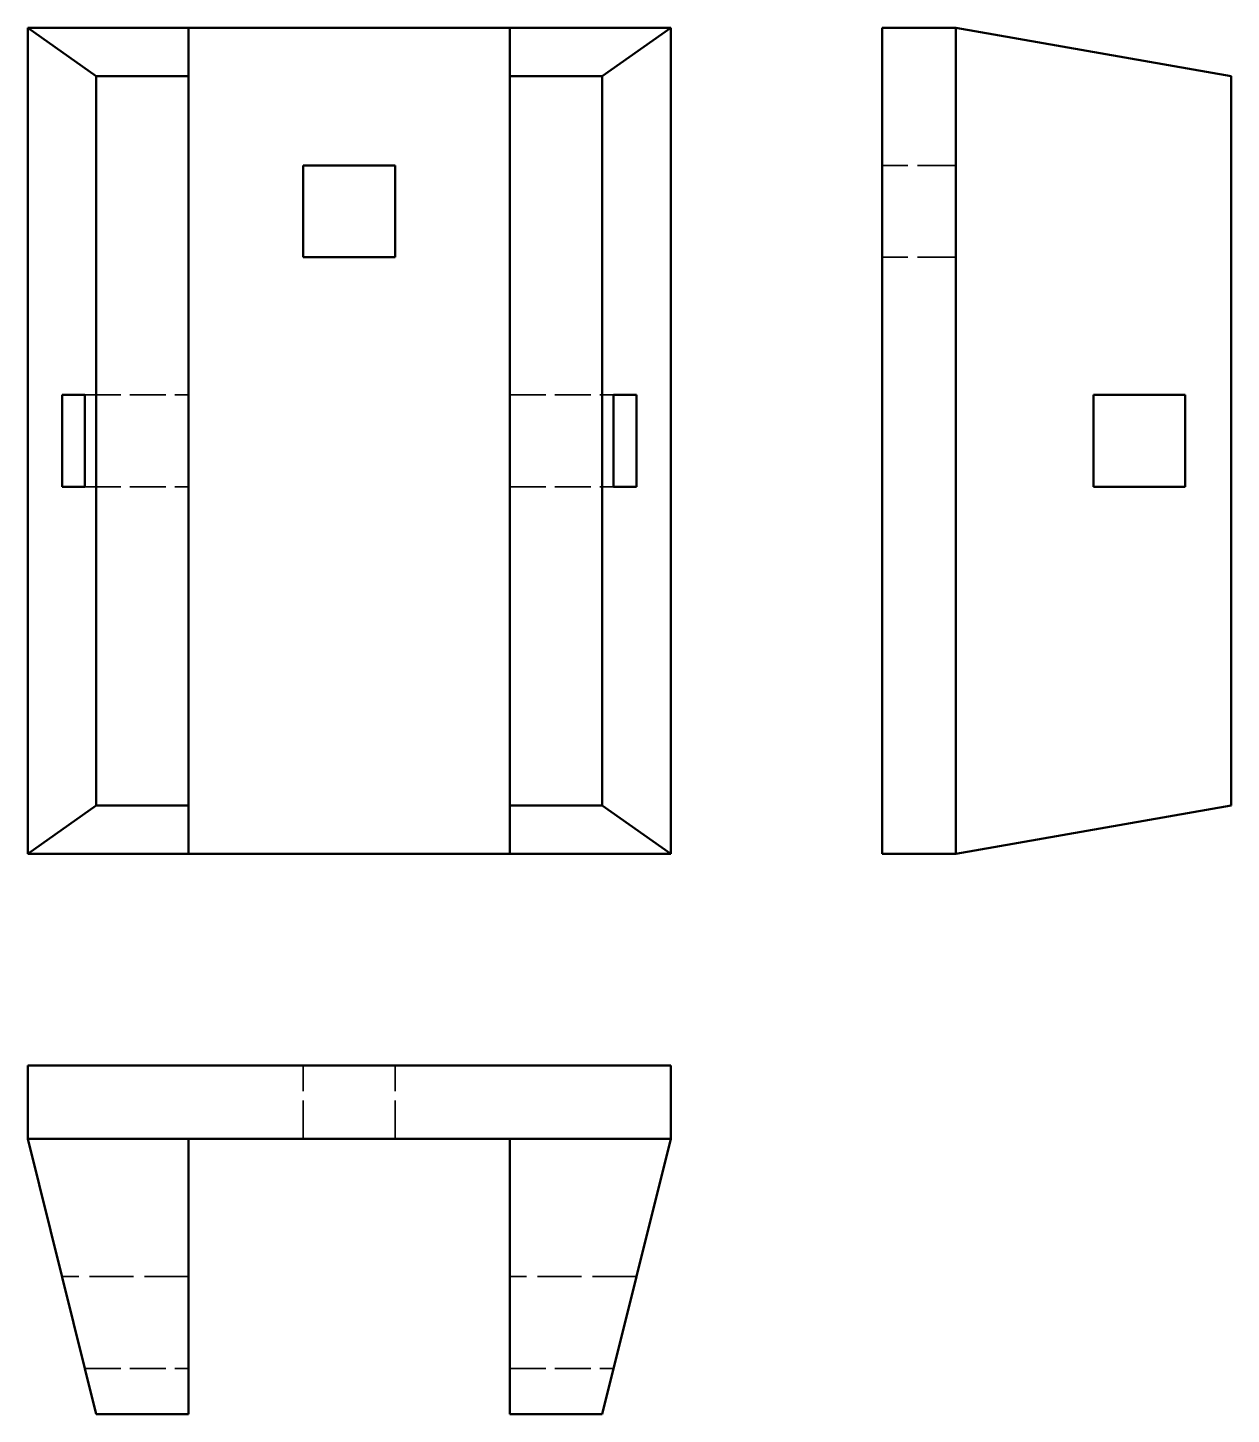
# Model space of a CAD drawing. Header units: inches. Extents: x 0 to 51.6, y 0 to 59.5.
import ezdxf

# ---------------------------------------------------------------- set-up
doc = ezdxf.new("R2010")
doc.units = ezdxf.units.IN
doc.header["$LTSCALE"] = 10
doc.header["$MEASUREMENT"] = 0
doc.linetypes.add('DASHED', pattern=[0.2067, 0.1654, -0.0413])
doc.layers.add('Hidden(Default)', color=7, linetype='DASHED', lineweight=35)
doc.layers.add('Visible(Default)', color=7, linetype='Continuous', lineweight=50)

msp = doc.modelspace()

# ---------------------------------------------------------------- linework, layer by layer
at = {"layer": 'Hidden(Default)', "ltscale": 0.992371}
for p, q in [((39.776, 53.556), (36.627, 53.556)), ((39.776, 49.619), (36.627, 49.619)), ((11.811, 11.811), (11.811, 14.961)), ((15.748, 11.811), (15.748, 14.961))]:
    msp.add_line(p, q, dxfattribs=at)
at = {"layer": 'Hidden(Default)', "ltscale": 0.932895}
for p, q in [((2.449, 43.713), (6.89, 43.713)), ((20.669, 43.713), (25.111, 43.713)), ((2.449, 39.776), (6.89, 39.776)), ((20.669, 39.776), (25.111, 39.776)), ((2.449, 1.969), (6.89, 1.969)), ((20.669, 1.969), (25.111, 1.969))]:
    msp.add_line(p, q, dxfattribs=at)
at = {"layer": 'Hidden(Default)', "ltscale": 1.13862}
for p, q in [((6.89, 5.906), (1.469, 5.906)), ((26.09, 5.906), (20.669, 5.906))]:
    msp.add_line(p, q, dxfattribs=at)
at = {"layer": 'Visible(Default)'}
for p, q in [((0, 59.461), (6.89, 59.461)), ((2.938, 57.379), (0, 59.461)), ((0, 59.461), (0, 24.028)), ((6.89, 59.461), (6.89, 57.379)), ((6.89, 59.461), (20.669, 59.461)), ((20.669, 59.461), (27.559, 59.461)), ((20.669, 57.379), (20.669, 59.461)), ((27.559, 59.461), (24.621, 57.379)), ((27.559, 24.028), (27.559, 59.461)), ((36.627, 59.461), (39.776, 59.461)), ((36.627, 24.028), (36.627, 59.461)), ((51.587, 57.379), (39.776, 59.461)), ((39.776, 59.461), (39.776, 24.028)), ((6.89, 57.379), (2.938, 57.379)), ((2.938, 26.111), (2.938, 57.379)), ((6.89, 26.111), (6.89, 57.379)), ((24.621, 57.379), (20.669, 57.379)), ((20.669, 26.111), (20.669, 57.379)), ((24.621, 26.111), (24.621, 57.379)), ((51.587, 26.111), (51.587, 57.379)), ((11.811, 49.619), (11.811, 53.556)), ((11.811, 53.556), (15.748, 53.556)), ((15.748, 53.556), (15.748, 49.619)), ((15.748, 49.619), (11.811, 49.619)), ((1.469, 39.776), (1.469, 43.713)), ((1.469, 43.713), (2.449, 43.713)), ((2.449, 43.713), (2.449, 39.776)), ((25.111, 39.776), (25.111, 43.713)), ((25.111, 43.713), (26.09, 43.713)), ((26.09, 43.713), (26.09, 39.776)), ((45.682, 39.776), (45.682, 43.713)), ((45.682, 43.713), (49.619, 43.713)), ((49.619, 43.713), (49.619, 39.776)), ((2.449, 39.776), (1.469, 39.776)), ((26.09, 39.776), (25.111, 39.776)), ((49.619, 39.776), (45.682, 39.776)), ((0, 24.028), (2.938, 26.111)), ((2.938, 26.111), (6.89, 26.111)), ((6.89, 26.111), (6.89, 24.028)), ((20.669, 26.111), (24.621, 26.111)), ((20.669, 24.028), (20.669, 26.111)), ((24.621, 26.111), (27.559, 24.028)), ((39.776, 24.028), (51.587, 26.111)), ((6.89, 24.028), (0, 24.028)), ((20.669, 24.028), (6.89, 24.028)), ((27.559, 24.028), (20.669, 24.028)), ((39.776, 24.028), (36.627, 24.028)), ((27.559, 14.961), (0, 14.961)), ((0, 14.961), (0, 11.811)), ((27.559, 11.811), (27.559, 14.961)), ((0, 11.811), (6.89, 11.811)), ((2.938, 0), (0, 11.811)), ((6.89, 11.811), (6.89, 0)), ((6.89, 11.811), (20.669, 11.811)), ((20.669, 11.811), (27.559, 11.811)), ((20.669, 0), (20.669, 11.811)), ((27.559, 11.811), (24.621, 0)), ((6.89, 0), (2.938, 0)), ((24.621, 0), (20.669, 0))]:
    msp.add_line(p, q, dxfattribs=at)

doc.saveas('drawing.dxf')
